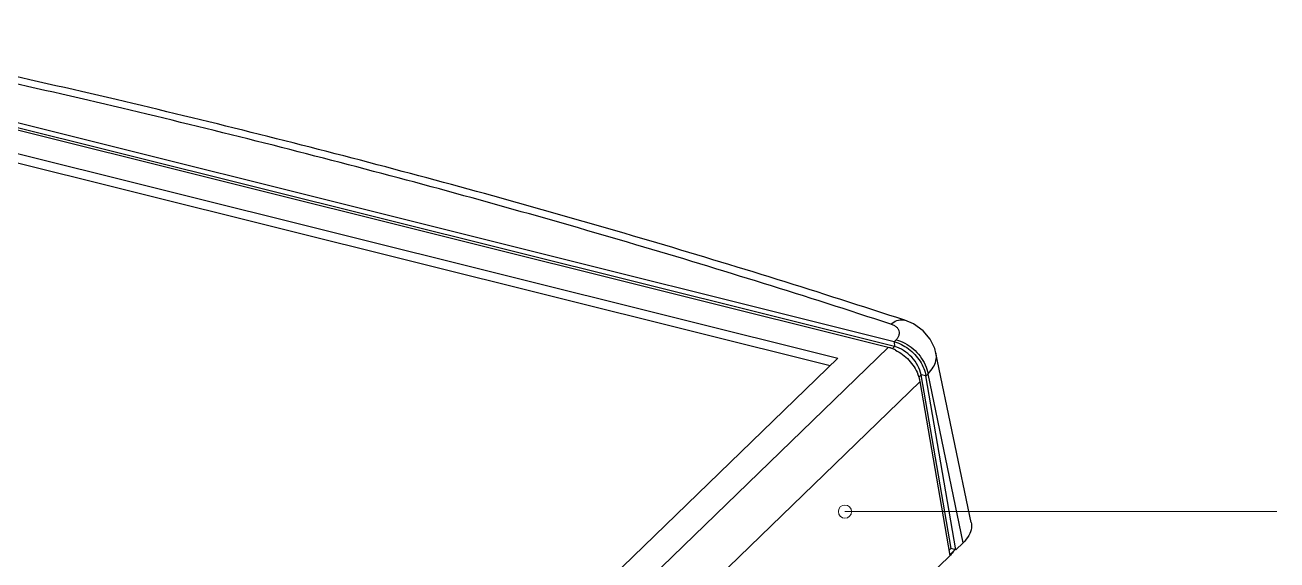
# Model space of a CAD drawing. Header units: millimetres. Extents: x 4625 to 5204, y 1432 to 1835.
# Drawn here: x 4898.3 to 4998.2, y 1545.2 to 1587.8 of the extents above; entities that cross this region are included whole.
import ezdxf

# ---------------------------------------------------------------- set-up
doc = ezdxf.new("R2010")
doc.units = ezdxf.units.MM
doc.styles.add('longtou', font='romand.shx', dxfattribs={"width": 0.8, "bigfont": 'fangsong.shx'})
doc.dimstyles.new('YanXiu', dxfattribs={"dimtxt": 2.5, "dimasz": 2.2, "dimexe": 1, "dimexo": 0, "dimgap": 0.66, "dimtad": 0, "dimzin": 1, "dimdsep": 46, "dimtxsty": 'longtou', "dimblk": 'CLOSEDBLANK', "dimcen": 0, "dimclrd": 3, "dimclre": 3, "dimclrt": 7, "dimazin": 0, "dimtfac": 1, "dimtofl": 0, "dimtmove": 0, "dimatfit": 3, "dimldrblk": 'CLOSEDBLANK', "dimfxl": 1, "dimlwd": 5, "dimlwe": 5, "dimarcsym": 0})

# ---------------------------------------------------------------- blocks, each defined once
blk = doc.blocks.new('_ClosedBlank')
at = {"color": 0, "linetype": 'ByBlock', "lineweight": -2}
for p, q in [((-1, 0.167), (0, 0)), ((-1, 0.167), (-1, -0.167)), ((0, 0), (-1, -0.167))]:
    blk.add_line(p, q, dxfattribs=at)
blk = doc.blocks.new('*u21')
at = {"color": 7, "linetype": 'Continuous'}
for p, q in [((80.5, 130.54), (-41.45, 160.94)), ((81.02, 131.05), (-40.92, 161.45)), ((81.06, 130.62), (-40.89, 161.02)), ((-40.37, 158.61), (76.02, 129.59)), ((-40.26, 157.76), (75.35, 128.94)), ((81.96, 132.95), (81.96, 132.95)), ((81.02, 131.05), (81.2, 131.23)), ((81.02, 131.05), (81.06, 130.62)), ((35.3, 86.82), (80.5, 130.54)), ((81.06, 130.62), (80.85, 130.41)), ((87.85, 115.04), (84.73, 130.04)), ((76.02, 129.59), (34.22, 89.16)), ((83.41, 128.11), (83.21, 127.91)), ((83.84, 128.04), (83.41, 128.11)), ((86.07, 112.74), (83.41, 128.11)), ((83.84, 128.04), (84.03, 128.22)), ((86.5, 112.64), (83.84, 128.04)), ((87.14, 113.26), (84.03, 128.22)), ((38.13, 83.81), (83.32, 127.53)), ((85.98, 112.14), (83.32, 127.53)), ((87.14, 113.26), (86.5, 112.64)), ((85.98, 112.14), (40.79, 68.42)), ((86.05, 112.74), (85.9, 112.59)), ((86.44, 112.66), (85.97, 112.2)), ((85.98, 112.14), (86.01, 112.17)), ((86.01, 112.23), (86.01, 112.17)), ((86.5, 112.64), (86.05, 112.74))]:
    blk.add_line(p, q, dxfattribs=at)
blk.add_lwpolyline([(84.73, 130.04), (84.62, 130.46), (84.21, 131.29), (83.59, 132.02), (82.74, 132.62), (81.96, 132.95)], dxfattribs=at)
for centre, radius, start, end in [((79.77, 127.62), 3.02, 72.1605, 75.9788), ((79.68, 127.36), 3.29, 66.9086, 72.1373), ((79.58, 127.11), 3.56, 63.9035, 66.9366), ((79.93, 126.87), 3.46, 19.7238, 22.2256), ((80.19, 126.97), 3.18, 13.9585, 19.7682), ((80.48, 127.04), 2.89, 9.8293, 13.9266)]:
    blk.add_arc(centre, radius, start, end, dxfattribs=at)
for points, start_tangent, end_tangent in [([(80.72, 132.61), (58.13, 139.64), (34.9, 146.13), (11.09, 152.07), (-13.29, 157.44), (-38.17, 162.25)], (-0.950294, 0.311354), (-0.984198, 0.177073)), ([(81.96, 132.95), (59.28, 140.01), (35.97, 146.52), (12.08, 152.48), (-12.37, 157.87), (-37.33, 162.7)], (-0.950294, 0.311354), (-0.984198, 0.177073)), ([(80.72, 132.61), (81.27, 132.93), (81.8, 132.99), (81.96, 132.95)], (0.780627, 0.624998), (0.948181, -0.31773)), ([(81.2, 131.23), (81.38, 131.45), (81.48, 131.68), (81.49, 131.9), (81.42, 132.12), (81.26, 132.32), (81.02, 132.48), (80.72, 132.61)], (0.718609, 0.695414), (-0.950262, 0.311452)), ([(81.02, 131.05), (81.66, 130.81), (82.29, 130.43), (82.85, 129.92), (83.32, 129.33), (83.65, 128.69), (83.84, 128.04)], (0.9703, -0.241905), (0.170266, -0.985398)), ([(81.2, 131.23), (81.98, 130.92), (82.71, 130.42), (83.33, 129.76), (83.78, 129), (84.03, 128.22)], (0.9703, -0.241905), (0.170266, -0.985398)), ([(83.41, 128.11), (83.13, 128.92), (82.58, 129.68), (81.86, 130.27), (81.06, 130.62)], (-0.170266, 0.985398), (-0.9703, 0.241905)), ([(81.14, 130.3), (81.77, 129.92), (82.33, 129.42), (82.79, 128.83), (83.13, 128.18)], (0.898168, -0.439653), (0.378087, -0.92577)), ([(84.03, 128.22), (84.48, 128.79), (84.72, 129.38), (84.75, 129.95), (84.73, 130.04)], (0.699465, 0.714667), (-0.203475, 0.97908)), ([(87.85, 115.04), (87.87, 114.58), (87.64, 113.9), (87.14, 113.26)], (0.199983, -0.979799), (-0.718749, -0.695269)), ([(86.29, 112.5), (86.01, 112.17)], (-0.556361, -0.83094), (-0.718749, -0.695269))]:
    blk.add_spline(points, degree=3, dxfattribs=dict(at, start_tangent=start_tangent, end_tangent=end_tangent))

msp = doc.modelspace()

# ---------------------------------------------------------------- block references
at = {"xscale": 0.9, "yscale": 0.9, "zscale": 0.9}
msp.add_blockref('*u21', (4894.712, 1444.641), dxfattribs=at)

# ---------------------------------------------------------------- leaders
at = {"color": 4}
msp.add_leader([(4963.711, 1549.052), (4998.16, 1549.052)], dimstyle='YanXiu', override={"dimasz": 2.1, "dimldrblk": 'Small'}, dxfattribs=at)

doc.saveas('drawing.dxf')
